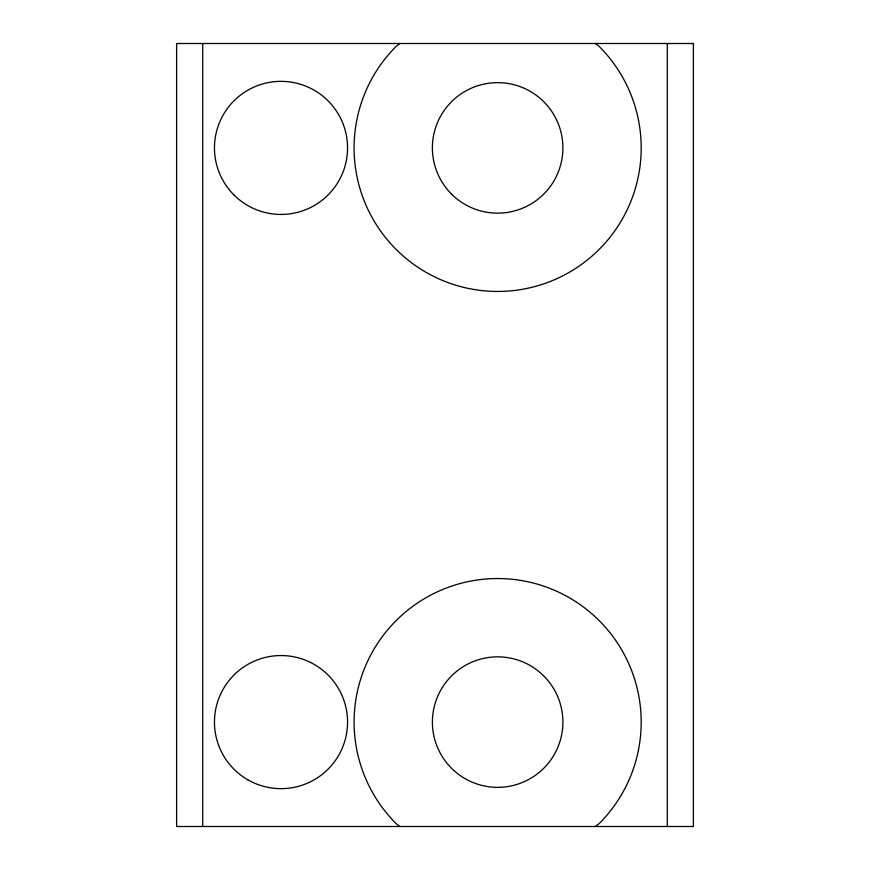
<?xml version="1.0" encoding="UTF-8"?>
<svg xmlns="http://www.w3.org/2000/svg" width="870" height="870" viewBox="0 0 870 870"><rect width="100%" height="100%" fill="white"/><g stroke="black" fill="none" stroke-linecap="round" stroke-linejoin="round"><path stroke-width="1.3" d="M399.906 43.5L396.133 46.393A143.55 143.55 0 0 0 396.133 249.407A143.55 143.55 0 0 0 599.147 249.407A143.55 143.55 0 0 0 599.147 46.393L595.374 43.5M595.374 826.5L599.147 823.607A143.55 143.55 0 0 0 599.147 620.593A143.55 143.55 0 0 0 396.133 620.593A143.55 143.55 0 0 0 396.133 823.607L399.906 826.5M667.29 43.5L667.29 826.5M202.71 43.5L202.71 826.5M693.39 43.5L176.61 43.5L176.61 826.5L693.39 826.5L693.39 43.5M247.732 779.737A66.555 66.555 0 0 0 347.565 722.1A66.555 66.555 0 0 0 247.732 664.462A66.555 66.555 0 0 0 247.732 779.737M233.954 194.956A66.555 66.555 0 0 0 345.292 165.126A66.555 66.555 0 0 0 263.784 83.618A66.555 66.555 0 0 0 233.954 194.956M465.015 778.606A65.25 65.25 0 0 0 562.89 722.1A65.25 65.25 0 0 0 465.015 665.593A65.25 65.25 0 0 0 465.015 778.606M451.497 194.043A65.25 65.25 0 0 0 560.671 164.789A65.25 65.25 0 0 0 480.751 84.868A65.25 65.25 0 0 0 451.497 194.043"/></g></svg>
